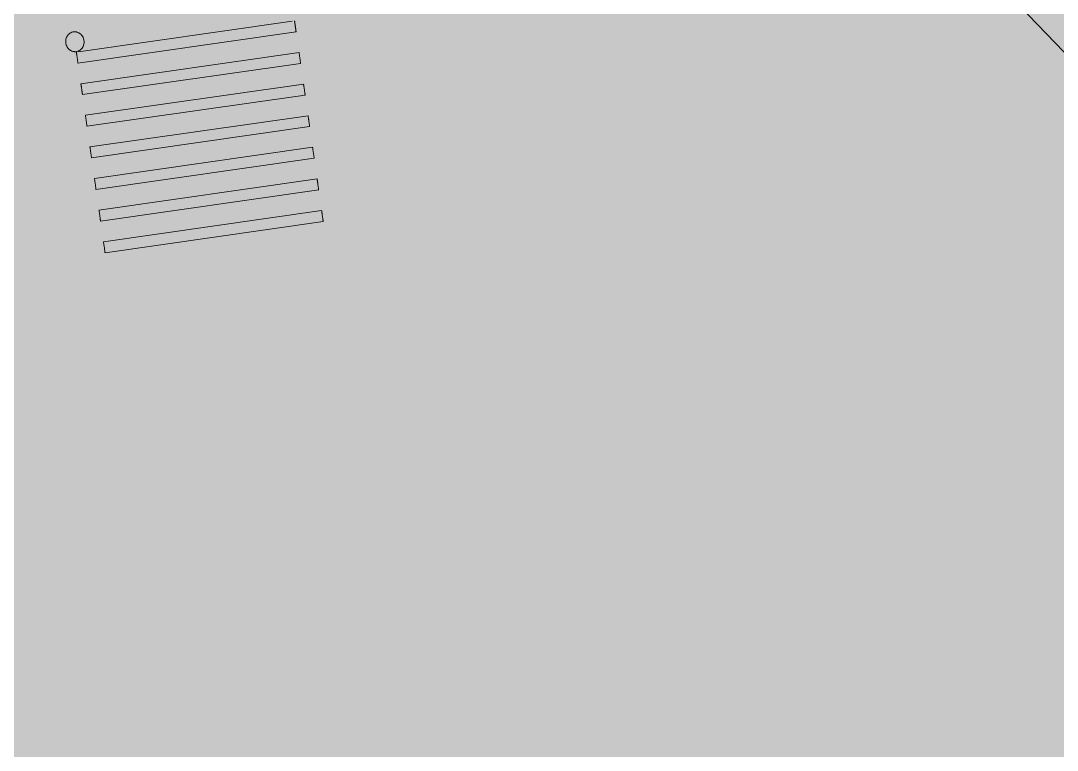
# Model space of a CAD drawing. Header units: millimetres. Extents: x -100577 to 287200, y -212120 to 238461.
# Drawn here: x 61697 to 64519, y 52191 to 54176 of the extents above; entities that cross this region are included whole.
import ezdxf

# ---------------------------------------------------------------- set-up
doc = ezdxf.new("R2010")
doc.units = ezdxf.units.MM
for name, color, linetype, lineweight in [('01_切断（構造・壁）', 7, 'Continuous', 35), ('02_切断（家具）', 8, 'Continuous', 18), ('06_部屋の色', 8, 'Continuous', 0), ('11_見えがかり（家具）', 8, 'Continuous', 9)]:
    doc.layers.add(name, color=color, linetype=linetype, lineweight=lineweight)

msp = doc.modelspace()

# ---------------------------------------------------------------- hatches: boundary and pattern name
at = {"layer": '01_切断（構造・壁）'}
msp.add_hatch(color=7, dxfattribs=at).paths.add_polyline_path([(63553.2, 55271.1), (63681.7, 55172.7), (63686.4, 55169.1), (63712.7, 55144.4), (63844.8, 55020.4), (63913.4, 54955.9), (64368.6, 54483.3), (64945.6, 53884.2), (64974.5, 53854.1), (65033.2, 53793.2), (65403, 53409.2), (66765, 51994.9), (66833.8, 51923.5), (67049.1, 51699.9), (67258.3, 51482.7), (67259, 51481.9), (67259.4, 51481.5), (67308, 51431.1), (67308, 51431.1), (67308, 51431.1), (67313.1, 51425.8), (67373.9, 51362.7), (67437.6, 51296.5), (67437.6, 51296.5), (67444.8, 51289.1), (68301.2, 52101.8), (68855.9, 52628.2), (69055.2, 52817.4), (69542.1, 53279.4), (69624.5, 53357.6), (69691.5, 53419.4), (69707.9, 53434.5), (70717.6, 54365), (70960, 54588.4), (70962.5, 54590.7), (70965.9, 54593.9), (71564.8, 55145.8), (71834.2, 55394.1), (71874.1, 55350.7), (71935.9, 55283.8), (71548.5, 54926.8), (71067.9, 54483.9), (71061.9, 54478.3), (71061.9, 54478.3), (71061.9, 54478.3), (69809.7, 53324.4), (69793.5, 53309.4), (69726.9, 53248.1), (69690.8, 53213.8), (69645.1, 53170.4), (68959, 52519.3), (68602.8, 52181.3), (68404.6, 51993.2), (67548.8, 51181), (66968.7, 50614.1), (66704.9, 50356.3), (66553.8, 50208.7), (65401.1, 49082.2), (65286.2, 48966.6), (65213.2, 48893.2), (65162.6, 48842.3), (65119.3, 48798.7), (65111.9, 48806.1), (65048.4, 48869.2), (65013, 48904.4), (65107.1, 48999.2), (65206, 49098.7), (65295.4, 49188.7), (66534.5, 50399.5), (66600.2, 50463.7), (67337.5, 51184.2), (67205.2, 51321.6), (67057.4, 51475.1), (66956.7, 51579.6), (66896.3, 51521), (66884.3, 51509.3), (66848.1, 51474.1), (66773.7, 51551.2), (66743.9, 51582), (66775, 51612.2), (66829.7, 51665.4), (66834.3, 51669.9), (66852.6, 51687.7), (66618.8, 51930.5), (66618.4, 51930.9), (65093.8, 53514), (65092.1, 53515.8), (64368.4, 54267.2), (64261.4, 54378.4), (63970.1, 54680.8), (63808, 54849.1), (63674, 54974.9), (63607.9, 55037), (63589.2, 55054.6), (63420.8, 55183.5), (63353.9, 55234.8), (63175.7, 55344.8), (63101.7, 55390.4), (62915.5, 55481), (62886.7, 55495), (62835.2, 55520), (62642.6, 55590.7), (62595.6, 55608), (62557, 55622.2), (62359.9, 55672.8), (62269.9, 55695.9), (62127.5, 55717.5), (62070, 55726.3), (62047.5, 55729.7), (61976.9, 55740.4), (61773.1, 55750.7), (61762.6, 55751.3), (61719.9, 55753.4), (61702.2, 55754.3), (61677.1, 55755.6), (61584.3, 55755.6), (61545.1, 55755.6), (61519.7, 55755.6), (61505, 55755.6), (60671.2, 55755.7), (60650.6, 55755.7), (59535.7, 55755.9), (59459.2, 55755.9), (59287.5, 55755.9), (59145.4, 55755.9), (58471.8, 55756), (58471.8, 55756), (58471.8, 55756), (58471.9, 55906), (60076.4, 55905.8), (60652, 55905.7), (61325.1, 55905.6), (61506.3, 55905.6), (61508.7, 55905.6), (61547, 55905.6), (61639.3, 55905.6), (61680.9, 55905.6), (61681.9, 55905.5), (61681.9, 55905.5), (61820.8, 55898.5), (61824.5, 55898.3), (61940.2, 55892.5), (61992, 55889.9), (62134.1, 55868.3), (62198.1, 55858.5), (62299.9, 55843.1), (62434.2, 55808.6), (62439.1, 55807.3), (62450.9, 55804.3), (62601.6, 55765.6), (62684.5, 55735.1), (62736.5, 55716), (62890.1, 55659.6), (62893.9, 55658.2), (62893.9, 55658.2), (62893.9, 55658.2), (62901.6, 55654.5), (63023.2, 55595.4), (63130.8, 55543), (63174.1, 55522), (63296.4, 55446.5), (63439.1, 55358.5), (63486.3, 55322.3)])
at = {"layer": '02_切断（家具）'}
msp.add_hatch(color=8, dxfattribs=at).paths.add_polyline_path([(61869.6, 54120.3), (61869.7, 54119.3), (61869.7, 54116.5), (61869.6, 54115.6), (61869.3, 54112.8), (61869.1, 54112), (61868.4, 54109.3), (61868.1, 54108.5), (61867.2, 54106.1), (61866.8, 54105.3), (61865.6, 54103.2), (61865.2, 54102.5), (61863.8, 54100.6), (61863.3, 54100), (61861.7, 54098.3), (61861.1, 54097.7), (61859.3, 54096.2), (61858.6, 54095.7), (61856.5, 54094.4), (61855.7, 54094), (61853.4, 54092.9), (61852.6, 54092.7), (61850.2, 54092), (61849.3, 54091.8), (61846.8, 54091.5), (61845.9, 54091.5), (61843.3, 54091.5), (61842.4, 54091.7), (61839.9, 54092.1), (61839.1, 54092.3), (61836.7, 54093.1), (61835.9, 54093.4), (61833.7, 54094.5), (61833, 54095), (61830.9, 54096.3), (61830.3, 54096.8), (61828.5, 54098.3), (61828, 54098.9), (61826.3, 54100.6), (61825.8, 54101.3), (61824.3, 54103.3), (61823.9, 54104.1), (61822.6, 54106.4), (61822.6, 54106.4), (61822.3, 54107.2), (61821.2, 54109.8), (61821, 54110.7), (61820.2, 54113.3), (61820.1, 54114.3), (61819.7, 54117.1), (61819.7, 54118), (61819.7, 54120.8), (61819.8, 54121.7), (61820.1, 54124.5), (61820.3, 54125.3), (61820.9, 54128), (61821.3, 54128.8), (61822.2, 54131.2), (61822.6, 54131.9), (61823.8, 54134.2), (61824.2, 54134.8), (61825.6, 54136.7), (61826.1, 54137.3), (61827.6, 54139), (61828.2, 54139.6), (61830.1, 54141.1), (61830.8, 54141.6), (61832.9, 54142.9), (61833.6, 54143.3), (61835.9, 54144.4), (61836.7, 54144.6), (61839.2, 54145.3), (61840, 54145.5), (61842.6, 54145.8), (61843.4, 54145.8), (61846.1, 54145.8), (61846.9, 54145.6), (61849.4, 54145.2), (61850.2, 54145), (61852.7, 54144.2), (61853.4, 54143.9), (61855.7, 54142.8), (61856.4, 54142.4), (61858.4, 54141), (61859, 54140.5), (61860.9, 54139), (61861.4, 54138.4), (61863, 54136.7), (61863.5, 54136), (61865, 54134), (61865.5, 54133.2), (61866.8, 54130.9), (61867.1, 54130.1), (61868.1, 54127.6), (61868.4, 54126.7), (61869.1, 54124), (61869.3, 54123), (61869.6, 54120.3)])
at = {"layer": '06_部屋の色', "true_color": 0xf6e3a4}
h = msp.add_hatch(color=8, dxfattribs=at)
h.paths.add_polyline_path([(44177.4, 42081.2), (44516.1, 42484.9), (44856, 42887.9), (43127.9, 44348.7), (46290.4, 48988.5), (46486.8, 49276.7), (46378.3, 49373.6), (46372.4, 49378.8), (46552.4, 49642.9), (46666.6, 49540.6), (46851.1, 49811.2), (46742.8, 49908.5), (46737, 49913.7), (46917.2, 50178), (47031.1, 50075.3), (47065.3, 50125.4), (47096.3, 50171), (48311.4, 51953.7), (48204.1, 52052.4), (48198.3, 52057.7), (48379.1, 52322.9), (48484.7, 52225.4), (48492, 52218.7), (48677.3, 52490.5), (48570.2, 52589.5), (48564.4, 52594.8), (48745.3, 52860.2), (48858, 52755.7), (48877.7, 52784.5), (49516.4, 53721.7), (49545.5, 53764.2), (49641.3, 53895.5), (49655.2, 53914.6), (49660, 53920.3), (49764.5, 54045.6), (49774.9, 54058.2), (49843.4, 54136.5), (49845.5, 54138.9), (49907.4, 54248.7), (49909.2, 54251.8), (49909.2, 54251.9), (49911.5, 54255.5), (50062, 54494.7), (50064.5, 54498), (50235.1, 54718.9), (50238, 54721.9), (50429, 54925.4), (50432.2, 54928.2), (50641.8, 55112.4), (50645.2, 55114.8), (50871.6, 55278.1), (50873.4, 55279.1), (51080.1, 55399.8), (51116.2, 55420.9), (51333.5, 55521.2), (51373.4, 55539.6), (51599.3, 55618.6), (51640.8, 55633.1), (51873.2, 55690), (51915.9, 55700.5), (52152.7, 55734.8), (52195.5, 55741), (52196.3, 55741.1), (52200.5, 55741.3), (52482.9, 55754.9), (52538.6, 55754.9), (54873.8, 55754.5), (54873.9, 55903), (54873.9, 55906.5), (58469.9, 55906), (58469.8, 55759.5), (58469.8, 55754), (58509.8, 55754), (58521.4, 55754), (61629.2, 55753.6), (61669.1, 55753.6), (61671, 55753.6), (61677.1, 55753.6), (61679, 55753.5), (61681, 55753.4), (61681.5, 55753.3), (61976.7, 55738.5), (61981, 55737.8), (62269.5, 55693.9), (62273.6, 55692.9), (62556.4, 55620.2), (62560.3, 55618.8), (62834.4, 55518.2), (62838, 55516.4), (63100.7, 55388.7), (63104.1, 55386.6), (63352.8, 55233.1), (63355.8, 55230.8), (63587.9, 55053.1), (63588.7, 55052.3), (63800.4, 54853.6), (63806.6, 54847.7), (63827.7, 54825.8), (63832.7, 54820.5), (63876.8, 54774.8), (64047.5, 54597.6), (66483.2, 52068.4), (66802.3, 51737.1), (66836.9, 51701.1), (66849.8, 51687.7), (66847.6, 51685.6), (66741.1, 51582.1), (66843.2, 51476.3), (66846.7, 51472.7), (66760.5, 51389), (66251.5, 50899.2), (66199.2, 50847.7), (66099.9, 50949.6), (66093.1, 50956.5), (66089.5, 50953), (66089.4, 50952.8), (66088.7, 50952.1), (66085.5, 50949), (65798.8, 50666.6), (65457.1, 50334.7), (65455.7, 50333.3), (65449.7, 50327.5), (64959, 49839.6), (64948.4, 49829), (64514.9, 49402), (64619.1, 49297.4), (64622.1, 49294.3), (64558.2, 49231.4), (64209.6, 48880), (63858.6, 48530.9), (63374.6, 48038.3), (63209.4, 47871.8), (63101.2, 47978.5), (62757.4, 47631.8), (62751.2, 47625.4), (62569.8, 47438.2), (62674.8, 47335.4), (62678.4, 47331.9), (62526.4, 47175.2), (62186.8, 46829.4), (61698.6, 46321.1), (61217.9, 45825.1), (60870.4, 45458.4), (60798.3, 45383.3), (60693.2, 45483.3), (60688.2, 45488.1), (60476.6, 45267.7), (60583.2, 45166.4), (60586.9, 45163), (60534.7, 45108.7), (60052.5, 44594.7), (59577.6, 44093.2), (59351.3, 43848.7), (59245.2, 43947.7), (59240.1, 43952.5), (59127.1, 43830.4), (59123.3, 43826.3), (58798.2, 43479.6), (58793.4, 43474.5), (58791.1, 43472.1), (58786.7, 43467.3), (58785.4, 43465.8), (58328.3, 42967.2), (58324.2, 42962.6), (57843.8, 42443.3), (57833.4, 42432.1), (57526.4, 42092.4), (57519.7, 42085.1), (57178.2, 41712.2), (56717.9, 41198.3), (56709.1, 41188.4), (56708.9, 41188.2), (56707.9, 41187.1), (56250, 40680.5), (56244.5, 40674.4), (55927.7, 40316), (55923, 40310.6), (55590.5, 39939.1), (55585.5, 39933.5), (55128.5, 39411.1), (55121.6, 39403.3), (54664.1, 38885.3), (54492.8, 38686.8), (54605.6, 38588.5), (54607.4, 38587), (54461.8, 38418.2), (54129.2, 38037.8), (53671.3, 37502), (53220.2, 36979.1), (52907.7, 36608.5), (52646.1, 36302.3), (51656.5, 37138.8), (51347.2, 37400.2), (51845.2, 37987.1), (52358.5, 38587.4), (52860.8, 39170.5), (53365.4, 39751.7), (50500.3, 42248), (49986.6, 41656.2), (49475, 41062.4), (48965.7, 40466.8), (48445.3, 39853.7), (48405.3, 39806.3), (50696.8, 37870.2), (50245.1, 37333.6), (49756.1, 36748.6), (49431.2, 36357.7), (48949, 35773.6), (48946.5, 35772), (48943.2, 35772.2), (43003.2, 40658.3), (43001.4, 40661.7), (43002.5, 40665.4), (43671, 41474)])
h.paths.add_polyline_path([(59417.2, 48399.8), (59346.9, 48477.5), (59271.8, 48550.4), (59192, 48618.2), (59108, 48680.7), (59020, 48737.5), (58928.6, 48788.5), (58834, 48833.3), (58736.6, 48871.9), (58637, 48904.1), (58535.4, 48929.6), (58432.5, 48948.5), (58328.5, 48960.5), (58223.9, 48965.8), (58119.2, 48964.2), (58014.9, 48955.8), (57911.3, 48940.5), (57808.9, 48918.5), (57708.2, 48889.9), (57609.6, 48854.7), (57513.5, 48813.2), (57420.3, 48765.4), (57330.4, 48711.7), (57244.3, 48652.2), (57162.2, 48587.2), (57084.5, 48517), (57011.6, 48441.8), (56943.8, 48362.1), (56881.3, 48278), (56824.5, 48190.1), (56773.6, 48098.7), (56728.7, 48004), (56690.1, 47906.7), (56658, 47807.1), (56632.4, 47705.5), (56613.6, 47602.6), (56601.5, 47498.5), (56596.2, 47393.9), (56597.8, 47289.3), (56606.3, 47184.9), (56621.5, 47081.3), (56643.5, 46978.9), (56672.1, 46878.3), (56707.3, 46779.6), (56748.9, 46683.5), (56796.6, 46590.4), (56850.3, 46500.5), (56909.8, 46414.3), (56974.8, 46332.3), (57045, 46254.6), (57120.2, 46181.7), (57199.9, 46113.9), (57284, 46051.4), (57371.9, 45994.6), (57463.4, 45943.6), (57558, 45898.7), (57655.3, 45860.2), (57754.9, 45828), (57856.5, 45802.5), (57959.5, 45783.6), (58063.5, 45771.5), (58168.1, 45766.3), (58272.8, 45767.9), (58377.1, 45776.3), (58480.7, 45791.6), (58583, 45813.6), (58683.7, 45842.2), (58782.4, 45877.4), (58878.5, 45918.9), (58971.7, 45966.6), (59061.5, 46020.4), (59147.7, 46079.9), (59229.8, 46144.9), (59307.4, 46215.1), (59380.3, 46290.2), (59448.1, 46370), (59510.6, 46454.1), (59567.4, 46542), (59618.4, 46633.4), (59663.3, 46728.1), (59701.9, 46825.4), (59734, 46925), (59759.5, 47026.6), (59778.4, 47129.5), (59790.5, 47233.5), (59795.7, 47338.1), (59794.1, 47442.8), (59785.7, 47547.1), (59770.4, 47650.8), (59748.4, 47753.1), (59719.8, 47853.8), (59684.6, 47952.5), (59643.1, 48048.6), (59595.4, 48141.7), (59541.6, 48231.6), (59482.1, 48317.8)], flags=0)

# ---------------------------------------------------------------- linework, layer by layer
at = {"layer": '01_切断（構造・壁）'}
msp.add_lwpolyline([(65092.1, 53515.8), (64368.4, 54267.2)], dxfattribs=at)
at = {"layer": '02_切断（家具）'}
msp.add_lwpolyline([(61869.6, 54120.3), (61869.7, 54119.3), (61869.7, 54116.5), (61869.6, 54115.6), (61869.3, 54112.8), (61869.1, 54112), (61868.4, 54109.3), (61868.1, 54108.5), (61867.2, 54106.1), (61866.8, 54105.3), (61865.6, 54103.2), (61865.2, 54102.5), (61863.8, 54100.6), (61863.3, 54100), (61861.7, 54098.3), (61861.1, 54097.7), (61859.3, 54096.2), (61858.6, 54095.7), (61856.5, 54094.4), (61855.7, 54094), (61853.4, 54092.9), (61852.6, 54092.7), (61850.2, 54092), (61849.3, 54091.8), (61846.8, 54091.5), (61845.9, 54091.5), (61843.3, 54091.5), (61842.4, 54091.7), (61839.9, 54092.1), (61839.1, 54092.3), (61836.7, 54093.1), (61835.9, 54093.4), (61833.7, 54094.5), (61833, 54095), (61830.9, 54096.3), (61830.3, 54096.8), (61828.5, 54098.3), (61828, 54098.9), (61826.3, 54100.6), (61825.8, 54101.3), (61824.3, 54103.3), (61823.9, 54104.1), (61822.6, 54106.4), (61822.6, 54106.4), (61822.3, 54107.2), (61821.2, 54109.8), (61821, 54110.7), (61820.2, 54113.3), (61820.1, 54114.3), (61819.7, 54117.1), (61819.7, 54118), (61819.7, 54120.8), (61819.8, 54121.7), (61820.1, 54124.5), (61820.3, 54125.3), (61820.9, 54128), (61821.3, 54128.8), (61822.2, 54131.2), (61822.6, 54131.9), (61823.8, 54134.2), (61824.2, 54134.8), (61825.6, 54136.7), (61826.1, 54137.3), (61827.6, 54139), (61828.2, 54139.6), (61830.1, 54141.1), (61830.8, 54141.6), (61832.9, 54142.9), (61833.6, 54143.3), (61835.9, 54144.4), (61836.7, 54144.6), (61839.2, 54145.3), (61840, 54145.5), (61842.6, 54145.8), (61843.4, 54145.8), (61846.1, 54145.8), (61846.9, 54145.6), (61849.4, 54145.2), (61850.2, 54145), (61852.7, 54144.2), (61853.4, 54143.9), (61855.7, 54142.8), (61856.4, 54142.4), (61858.4, 54141), (61859, 54140.5), (61860.9, 54139), (61861.4, 54138.4), (61863, 54136.7), (61863.5, 54136), (61865, 54134), (61865.5, 54133.2), (61866.8, 54130.9), (61867.1, 54130.1), (61868.1, 54127.6), (61868.4, 54126.7), (61869.1, 54124), (61869.3, 54123), (61869.6, 54120.3), (61869.6, 54120.3)], dxfattribs=at)
at = {"layer": '11_見えがかり（家具）'}
for points in [[(62442.7, 54175.2), (62442.7, 54175), (62442.8, 54174.4), (62442.9, 54173.5), (62443.1, 54172.4), (62443.3, 54171.1), (62443.5, 54169.5), (62443.8, 54167.8), (62444, 54166.1), (62444.2, 54164.7), (62444.5, 54162.4), (62444.8, 54160.6), (62445, 54158.8), (62445.3, 54157), (62445.4, 54156.5), (62445.6, 54155.1), (62445.8, 54153.8), (62445.8, 54153.3), (62446.1, 54151.6), (62446.3, 54150.1), (62446.5, 54148.7), (62446.6, 54147.6), (62446.8, 54146.8), (62446.8, 54146.2), (62446.9, 54145.8), (62446.9, 54145.7), (61853, 54060.8), (61852.9, 54060.9), (61852.9, 54061.3), (61852.8, 54061.8), (61852.7, 54062.4), (61852.7, 54062.7), (61852.5, 54063.8), (61852.3, 54065.2), (61852.1, 54066.7), (61851.9, 54068.4), (61851.8, 54068.8), (61851.6, 54070.2), (61851.3, 54072), (61851.1, 54073.9), (61850.8, 54075.7), (61850.6, 54077.4), (61850.6, 54077.5), (61850.3, 54079.3), (61850.1, 54080.5), (61849.8, 54082.9), (61849.6, 54084.6), (61849.3, 54086.2), (61849.1, 54087.5), (61849, 54088.6), (61848.9, 54089.5), (61848.8, 54090.1), (61848.7, 54090.3)], [(61854.7, 54091.4), (62436.6, 54174.6)], [(61861, 54004.4), (61861, 54004.5), (62455, 54089.4), (62455, 54089.3), (62455, 54089), (62455.1, 54088.4), (62455.2, 54087.5), (62455.4, 54086.4), (62455.6, 54085.1), (62455.8, 54083.5), (62456, 54081.9), (62456.1, 54081.2), (62456.3, 54080.1), (62456.6, 54078.2), (62456.8, 54076.4), (62457.1, 54074.6), (62457.3, 54072.8), (62457.6, 54071), (62457.9, 54069.1), (62458, 54068), (62458.1, 54067.3), (62458.4, 54065.6), (62458.6, 54064.1), (62458.7, 54063.2), (62458.9, 54061.6), (62459, 54061.2), (62459.1, 54060.2), (62459.2, 54059.8), (62459.2, 54059.7), (61865.3, 53974.8), (61865.2, 53974.9), (61865.2, 53975.3), (61865.1, 53975.9), (61865, 53976.3), (61865, 53976.3), (61865, 53976.7), (61864.8, 53977.8), (61864.8, 53977.8), (61864.6, 53979.2), (61864.4, 53980.7), (61864.2, 53982.4), (61864.1, 53983.1), (61863.9, 53984.2), (61863.6, 53986), (61863.4, 53987.9), (61863.1, 53989.7), (61862.9, 53991.4), (61862.6, 53993.3), (61862.3, 53995.1), (61862.2, 53996.3), (61862.1, 53996.9), (61861.8, 53998.6), (61861.6, 54000.2), (61861.4, 54001.5), (61861.3, 54002.6), (61861.2, 54003.5), (61861.1, 54004.1), (61861, 54004.4)], [(61873.3, 53918.4), (61873.3, 53918.5), (62467.3, 54003.4), (62467.3, 54003.3), (62467.3, 54003), (62467.4, 54002.4), (62467.5, 54001.5), (62467.7, 54000.4), (62467.9, 53999.1), (62468.1, 53997.5), (62468.3, 53995.9), (62468.6, 53994.1), (62468.8, 53993), (62468.9, 53992.2), (62469.1, 53990.4), (62469.4, 53988.6), (62469.6, 53986.8), (62469.9, 53985), (62470.2, 53983.1), (62470.4, 53981.3), (62470.7, 53979.6), (62470.9, 53978.1), (62471.1, 53976.7), (62471.2, 53975.6), (62471.3, 53975.1), (62471.4, 53974.2), (62471.5, 53974), (62471.5, 53973.9), (62471.5, 53973.7), (61877.5, 53888.8), (61877.5, 53888.9), (61877.5, 53889), (61877.5, 53889.2), (61877.3, 53890.3), (61877.3, 53890.7), (61877.1, 53891.8), (61876.9, 53893.2), (61876.7, 53894.7), (61876.5, 53896.4), (61876.2, 53898.2), (61875.9, 53900), (61875.7, 53901.9), (61875.4, 53903.7), (61875.2, 53905.4), (61874.9, 53907.3), (61874.6, 53909.1), (61874.4, 53910.9), (61874.1, 53912.6), (61873.9, 53914.2), (61873.7, 53915.5), (61873.6, 53916.6), (61873.5, 53917.5), (61873.4, 53918.1), (61873.3, 53918.4)], [(61885.7, 53831.5), (61885.7, 53832.1), (61885.6, 53832.4), (61885.6, 53832.5), (62479.6, 53917.4), (62479.6, 53917.3), (62479.6, 53917), (62479.7, 53916.4), (62479.8, 53915.5), (62480, 53914.4), (62480.2, 53913.1), (62480.4, 53911.6), (62480.6, 53909.9), (62480.8, 53908.8), (62480.9, 53908.1), (62481, 53907.1), (62481.2, 53906.2), (62481.4, 53904.4), (62481.7, 53902.6), (62481.9, 53900.8), (62482.2, 53899), (62482.2, 53898.7), (62482.5, 53897.1), (62482.7, 53895.3), (62483, 53893.6), (62483.2, 53892.1), (62483.4, 53890.8), (62483.5, 53889.6), (62483.7, 53888.8), (62483.7, 53888.2), (62483.8, 53887.9), (62483.8, 53887.7), (61889.8, 53802.8), (61889.8, 53802.9), (61889.8, 53803.3), (61889.7, 53803.9), (61889.6, 53804.7), (61889.6, 53804.7), (61889.4, 53805.8), (61889.2, 53807.2), (61889, 53808.7), (61888.8, 53810.4), (61888.5, 53812.2), (61888.2, 53814), (61888, 53815.9), (61887.7, 53817.7), (61887.5, 53819.5), (61887.2, 53821.3), (61887.1, 53822.2), (61886.9, 53823.1), (61886.8, 53823.9), (61886.7, 53824.9), (61886.4, 53826.6), (61886.2, 53828.2), (61886, 53829.5), (61885.9, 53830.6), (61885.7, 53831.5)], [(61897.9, 53746.4), (61897.9, 53746.5), (62491.9, 53831.4), (62491.9, 53831.3), (62491.9, 53831), (62492, 53830.4), (62492.1, 53829.6), (62492.3, 53828.4), (62492.5, 53827.1), (62492.7, 53825.6), (62492.9, 53823.9), (62493.2, 53822.1), (62493.5, 53820.2), (62493.7, 53818.4), (62494, 53816.6), (62494.2, 53815), (62494.2, 53814.9), (62494.2, 53814.8), (62494.5, 53813), (62494.8, 53811.1), (62494.8, 53810.5), (62495, 53809.3), (62495.3, 53807.6), (62495.5, 53806.1), (62495.7, 53804.8), (62495.8, 53803.6), (62495.9, 53803), (62496, 53802.2), (62496.1, 53801.9), (62496.1, 53801.7), (61902.1, 53716.8), (61902.1, 53716.9), (61902.1, 53717.2), (61901.9, 53718.3), (61901.9, 53718.7), (61901.5, 53721.2), (61901.3, 53722.7), (61901.1, 53724.4), (61900.9, 53725.7), (61900.5, 53728), (61900.3, 53729.9), (61900, 53731.7), (61899.8, 53733.5), (61899.5, 53735.3), (61899.2, 53737.1), (61899, 53738.9), (61898.7, 53740.6), (61898.5, 53742.2), (61898.3, 53743.5), (61898.2, 53744.6), (61898, 53745.5), (61898, 53746.1), (61897.9, 53746.4)], [(61910.3, 53659.5), (61910.3, 53660.1), (61910.2, 53660.4), (61910.2, 53660.5), (62504.2, 53745.5), (62504.2, 53745.3), (62504.2, 53745), (62504.3, 53744.4), (62504.4, 53743.6), (62504.6, 53742.4), (62504.8, 53741.1), (62505, 53739.6), (62505.2, 53737.9), (62505.5, 53736.1), (62505.7, 53734.7), (62505.7, 53734.4), (62506, 53732.4), (62506.3, 53730.6), (62506.5, 53728.8), (62506.8, 53727), (62507.1, 53725.1), (62507.3, 53723.3), (62507.6, 53721.6), (62507.8, 53720.1), (62507.9, 53719.3), (62508.1, 53717.6), (62508.2, 53717.1), (62508.2, 53716.8), (62508.3, 53716.2), (62508.4, 53715.9), (62508.4, 53715.8), (61914.4, 53630.8), (61914.4, 53630.9), (61914.4, 53631.3), (61914.3, 53631.9), (61914.3, 53632.1), (61914.2, 53632.7), (61914, 53633.6), (61914, 53633.8), (61913.8, 53635.2), (61913.6, 53636.7), (61913.5, 53637.4), (61913.4, 53638.4), (61913.2, 53639.3), (61913.1, 53640.2), (61912.8, 53642), (61912.6, 53643.9), (61912.3, 53645.7), (61912.1, 53647.5), (61911.8, 53649.3), (61911.6, 53650.5), (61911.3, 53652.5), (61911.3, 53652.9), (61911, 53654.6), (61910.8, 53656.2), (61910.6, 53657.5), (61910.5, 53658.6), (61910.3, 53659.5)], [(61922.5, 53574.4), (61922.5, 53574.5), (62516.4, 53659.5), (62516.5, 53659.3), (62516.5, 53659), (62516.6, 53658.4), (62516.7, 53657.6), (62516.9, 53656.4), (62517.1, 53655.1), (62517.3, 53653.6), (62517.5, 53651.9), (62517.8, 53650.1), (62517.9, 53649), (62518.1, 53648.2), (62518.3, 53646.4), (62518.6, 53644.6), (62518.8, 53642.8), (62519.1, 53641), (62519.1, 53640.6), (62519.4, 53639.1), (62519.5, 53637.9), (62519.6, 53637.3), (62519.9, 53635.6), (62520.1, 53634.1), (62520.3, 53632.8), (62520.4, 53631.7), (62520.5, 53630.8), (62520.6, 53630.2), (62520.7, 53629.9), (62520.7, 53629.8), (61926.7, 53544.8), (61926.7, 53544.9), (61926.7, 53545.3), (61926.6, 53545.9), (61926.5, 53546.7), (61926.3, 53547.8), (61926.1, 53549.2), (61925.9, 53550.7), (61925.7, 53552.4), (61925.4, 53554.2), (61925.4, 53554.3), (61925.1, 53556), (61924.9, 53557.9), (61924.4, 53561.5), (61924.1, 53563.3), (61923.8, 53565.1), (61923.6, 53566.9), (61923.3, 53568.6), (61923.1, 53570.2), (61922.9, 53571.5), (61922.8, 53572.6), (61922.6, 53573.5), (61922.6, 53574.1), (61922.5, 53574.4)]]:
    msp.add_lwpolyline(points, dxfattribs=at)

doc.saveas('drawing.dxf')
